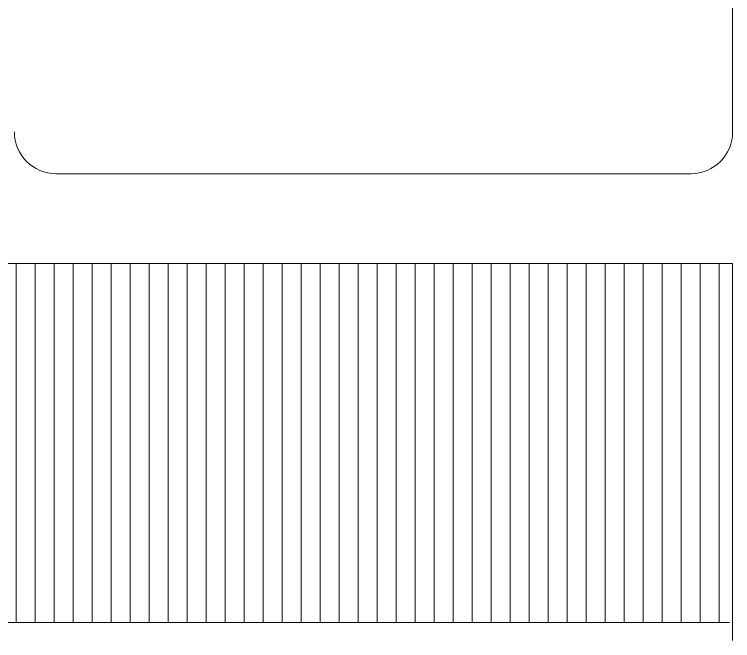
# Model space of a CAD drawing. Header units: metres. Extents: x -25 to 234, y -25 to 53.
# Drawn here: x 98.881 to 100.081, y 43.841 to 44.887 of the extents above; entities that cross this region are included whole.
import ezdxf

# ---------------------------------------------------------------- set-up
doc = ezdxf.new("R2010")
doc.units = ezdxf.units.M
doc.header["$LTSCALE"] = 0.1
doc.header["$MEASUREMENT"] = 0
doc.layers.add('A-WALL', color=7, linetype='Continuous', lineweight=5)
doc.layers.add('closets', color=253, linetype='Continuous', lineweight=0)

# ---------------------------------------------------------------- blocks, each defined once
blk = doc.blocks.new('PL MUEBLES 1N NASAS 09')
at = {"layer": 'closets', "transparency": 33554687}
h = blk.add_hatch(dxfattribs=at)
h.set_pattern_fill('LINE', color=4, scale=0.01, angle=90)
h.set_pattern_definition([(90, (248.235582, 143.847172), (-0.03175, 2e-18), [])])
h.paths.add_polyline_path([(53.3292, 49.1731), (53.3292, 48.3731)])
h.paths.add_polyline_path([(54.3758, 48.9731), (54.3758, 48.3731), (52.1806, 48.3731), (52.1806, 48.9731)])
at = {"layer": 'A-WALL', "color": 4}
for p, q in [((54.3811, 50.2531), (54.3811, 49.1931)), ((54.3111, 49.1231), (53.2511, 49.1231)), ((52.1811, 48.9731), (54.3811, 48.9731)), ((54.3811, 48.9731), (54.3811, 48.3431))]:
    blk.add_line(p, q, dxfattribs=at)
for centre, start, end in [((53.2511, 49.1931), 180, 270), ((54.3111, 49.1931), 270, 0)]:
    blk.add_arc(centre, 0.07, start, end, dxfattribs=at)
at = {"layer": 'closets', "color": 4, "transparency": 33554687}
blk.add_line((52.1806, 48.3731), (54.3758, 48.3731), dxfattribs=at)

msp = doc.modelspace()

# ---------------------------------------------------------------- block references
msp.add_blockref('PL MUEBLES 1N NASAS 09', (45.6997, -4.5024))

doc.saveas('drawing.dxf')
